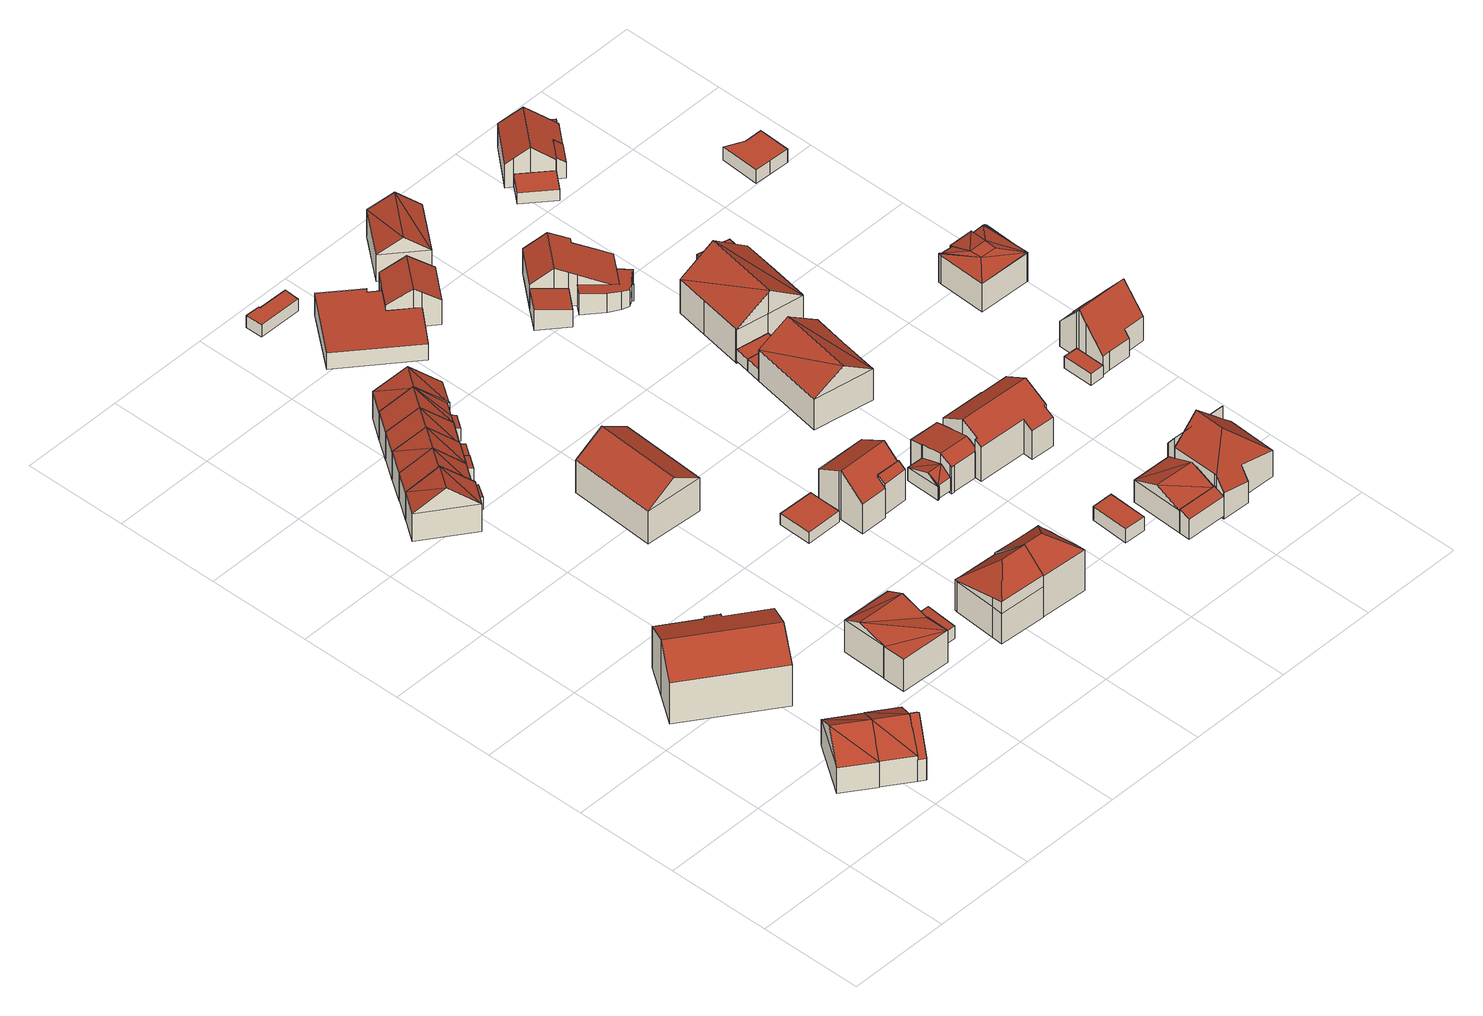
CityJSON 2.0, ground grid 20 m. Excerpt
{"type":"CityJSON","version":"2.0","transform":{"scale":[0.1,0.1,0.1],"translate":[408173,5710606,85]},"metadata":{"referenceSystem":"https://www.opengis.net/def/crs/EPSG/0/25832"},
"CityObjects":{
"building1":{"type":"Building","attributes":{"Gemeindeschluessel":"05978036","Geometrietyp2DReferenz":"3000","function":"31001_1000","roofType":"3100","measuredHeight":9.46},"geometry":[{"type":"MultiSurface","lod":"2","boundaries":[[[0,1,2,3]],[[1,4,5,2]],[[4,6,7,5]],[[6,0,3,7]],[[4,1,8]],[[0,6,9]],[[8,0,9]],[[0,8,1]],[[4,9,6]],[[9,4,8]],[[3,2,5,7]]],"semantics":{"surfaces":[{"type":"WallSurface"},{"type":"RoofSurface"},{"type":"GroundSurface"}],"values":[0,0,0,0,0,0,1,1,1,1,2]}}]},
"building2":{"type":"Building","attributes":{"Gemeindeschluessel":"05978036","Geometrietyp2DReferenz":"3000","function":"31001_1000"},"children":["building2-1","building2-2"]},
"building2-1":{"type":"BuildingPart","attributes":{"roofType":"3100","measuredHeight":9.48},"parents":["building2"],"geometry":[{"type":"MultiSurface","lod":"2","boundaries":[[[10,11,12,13,14]],[[11,15,16,12]],[[15,17,18,16]],[[15,11,19]],[[11,10,20,21,19]],[[17,15,19,21,22,23]],[[13,12,16,18]],[[13,18,17,24,14]],[[14,24,10]],[[21,20,25,22]],[[23,24,17]],[[25,20,10,24,23,22]]],"semantics":{"surfaces":[{"type":"WallSurface"},{"type":"RoofSurface"},{"type":"GroundSurface"},{"type":"ClosureSurface"}],"values":[0,0,0,0,1,1,2,3,3,0,0,3]}}]},
"building2-2":{"type":"BuildingPart","attributes":{"roofType":"3100","measuredHeight":9.34},"parents":["building2"],"geometry":[{"type":"MultiSurface","lod":"2","boundaries":[[[26,14,13,27]],[[28,29,30,18,17]],[[29,31,32,30]],[[31,26,27,32]],[[25,20,33,26,31]],[[31,9,25]],[[28,22,25,9]],[[9,29,28]],[[26,33,10,14]],[[9,31,29]],[[27,13,18,30,32]],[[17,24,23,28]],[[18,13,14,24,17]],[[23,22,28]],[[10,33,20]],[[14,10,24]],[[24,10,20,25,22,23]]],"semantics":{"surfaces":[{"type":"WallSurface"},{"type":"RoofSurface"},{"type":"GroundSurface"},{"type":"ClosureSurface"}],"values":[0,0,0,0,1,1,1,1,0,0,2,0,3,0,0,3,3]}}]},
"building3":{"type":"Building","attributes":{"Gemeindeschluessel":"05978036","Geometrietyp2DReferenz":"3000","function":"31001_1000","roofType":"3100","measuredHeight":12.04},"geometry":[{"type":"MultiSurface","lod":"2","boundaries":[[[34,35,36,37]],[[35,38,39,36]],[[38,40,41,39]],[[40,42,43,41]],[[42,44,45,43]],[[44,46,47,45]],[[46,48,49,47]],[[48,50,51,49]],[[50,52,53,51]],[[52,34,37,53]],[[48,46,44,42]],[[42,40,38,35,34,52,50,48]],[[37,36,39,41,43,45,47,49,51,53]]],"semantics":{"surfaces":[{"type":"WallSurface"},{"type":"RoofSurface"},{"type":"GroundSurface"}],"values":[0,0,0,0,0,0,0,0,0,0,1,1,2]}}]},
"building4":{"type":"Building","attributes":{"Gemeindeschluessel":"05978036","Geometrietyp2DReferenz":"3000","function":"31001_1000","roofType":"3100","measuredHeight":10.47},"geometry":[{"type":"MultiSurface","lod":"2","boundaries":[[[54,55,56,57]],[[55,58,59,56]],[[58,60,61,59]],[[60,54,57,61]],[[58,55,62]],[[54,60,63]],[[63,55,54]],[[55,63,62]],[[60,62,63]],[[62,60,58]],[[57,56,59,61]]],"semantics":{"surfaces":[{"type":"WallSurface"},{"type":"RoofSurface"},{"type":"GroundSurface"}],"values":[0,0,0,0,0,0,1,1,1,1,2]}}]},
"building5":{"type":"Building","attributes":{"Gemeindeschluessel":"05978036","Geometrietyp2DReferenz":"3000","function":"31001_1000","roofType":"5000","measuredHeight":8.49},"geometry":[{"type":"MultiSurface","lod":"2","boundaries":[[[64,65,66,67]],[[65,68,69,66]],[[68,70,71,69]],[[70,72,73,71]],[[72,74,75,73]],[[74,76,77,75]],[[76,78,79,77]],[[78,64,67,79]],[[65,80,68]],[[80,65,81]],[[80,81,70]],[[70,74,72]],[[81,74,70]],[[64,74,81]],[[78,74,64]],[[74,78,76]],[[70,68,80]],[[65,64,81]],[[67,66,69,71,73,75,77,79]]],"semantics":{"surfaces":[{"type":"WallSurface"},{"type":"RoofSurface"},{"type":"GroundSurface"}],"values":[0,0,0,0,0,0,0,0,1,1,1,1,1,1,1,1,0,0,2]}}]},
"building6":{"type":"Building","attributes":{"Gemeindeschluessel":"05978036","Geometrietyp2DReferenz":"3000","function":"31001_1000","roofType":"5000","measuredHeight":10.13},"geometry":[{"type":"MultiSurface","lod":"2","boundaries":[[[82,83,84,85]],[[83,86,87,84]],[[86,88,89,87]],[[88,90,91,89]],[[90,92,93,91]],[[92,82,85,93]],[[94,95,83,82]],[[86,95,88]],[[88,92,90]],[[88,94,92]],[[94,88,95]],[[82,92,94]],[[86,83,95]],[[85,84,87,89,91,93]]],"semantics":{"surfaces":[{"type":"WallSurface"},{"type":"RoofSurface"},{"type":"GroundSurface"}],"values":[0,0,0,0,0,0,1,1,1,1,1,0,0,2]}}]},
"building7":{"type":"Building","attributes":{"Gemeindeschluessel":"05978036","Geometrietyp2DReferenz":"3000","function":"31001_1310","roofType":"2100","measuredHeight":3.06},"geometry":[{"type":"MultiSurface","lod":"2","boundaries":[[[96,97,91,93]],[[97,98,89,91]],[[98,99,100,89]],[[99,101,102,100]],[[101,103,104,102]],[[103,96,93,104]],[[103,101,99,98,97,96]],[[93,91,89,100,102,104]]],"semantics":{"surfaces":[{"type":"WallSurface"},{"type":"RoofSurface"},{"type":"GroundSurface"}],"values":[0,0,0,0,0,0,1,2]}}]},
"building8":{"type":"Building","attributes":{"Gemeindeschluessel":"05978036","Geometrietyp2DReferenz":"3000","function":"31001_1000","roofType":"5000","measuredHeight":10.44},"geometry":[{"type":"MultiSurface","lod":"2","boundaries":[[[105,106,107,108]],[[106,109,110,107]],[[109,111,112,110]],[[111,105,108,112]],[[106,95,113]],[[95,106,105]],[[113,111,109]],[[111,113,95]],[[105,111,95]],[[109,106,113]],[[108,107,110,112]]],"semantics":{"surfaces":[{"type":"WallSurface"},{"type":"RoofSurface"},{"type":"GroundSurface"}],"values":[0,0,0,0,1,1,1,1,0,0,2]}}]},
"building9":{"type":"Building","attributes":{"Gemeindeschluessel":"05978036","Geometrietyp2DReferenz":"3000","function":"31001_2460","roofType":"2100","measuredHeight":3.11},"geometry":[{"type":"MultiSurface","lod":"2","boundaries":[[[114,115,116,117]],[[115,118,119,116]],[[118,120,121,119]],[[120,114,117,121]],[[120,118,115,114]],[[117,116,119,121]]],"semantics":{"surfaces":[{"type":"WallSurface"},{"type":"RoofSurface"},{"type":"GroundSurface"}],"values":[0,0,0,0,1,2]}}]},
"building10":{"type":"Building","attributes":{"Gemeindeschluessel":"05978036","Geometrietyp2DReferenz":"3000","function":"31001_1000","roofType":"5000","measuredHeight":10.16},"geometry":[{"type":"MultiSurface","lod":"2","boundaries":[[[122,123,124,125]],[[123,126,127,124]],[[126,128,129,127]],[[128,130,131,129]],[[130,122,125,131]],[[132,133,123,122]],[[126,130,128]],[[133,130,126]],[[130,133,132]],[[122,130,132]],[[126,123,133]],[[125,124,127,129,131]]],"semantics":{"surfaces":[{"type":"WallSurface"},{"type":"RoofSurface"},{"type":"GroundSurface"}],"values":[0,0,0,0,0,1,1,1,1,0,0,2]}}]},
"building11":{"type":"Building","attributes":{"Gemeindeschluessel":"05978036","Geometrietyp2DReferenz":"3000","function":"31001_1310","roofType":"2100","measuredHeight":3.26},"geometry":[{"type":"MultiSurface","lod":"2","boundaries":[[[134,135,136,137]],[[135,138,110,136]],[[138,139,140,110]],[[139,134,137,140]],[[139,138,135,134]],[[137,136,110,140]]],"semantics":{"surfaces":[{"type":"WallSurface"},{"type":"RoofSurface"},{"type":"GroundSurface"}],"values":[0,0,0,0,1,2]}}]},
"building12":{"type":"Building","attributes":{"Gemeindeschluessel":"05978036","Geometrietyp2DReferenz":"3000","function":"31001_1310","roofType":"2100","measuredHeight":3.02},"geometry":[{"type":"MultiSurface","lod":"2","boundaries":[[[141,142,143,129]],[[142,144,145,143]],[[144,146,131,145]],[[146,141,129,131]],[[146,144,142,141]],[[129,143,145,131]]],"semantics":{"surfaces":[{"type":"WallSurface"},{"type":"RoofSurface"},{"type":"GroundSurface"}],"values":[0,0,0,0,1,2]}}]},
"building13":{"type":"Building","attributes":{"Gemeindeschluessel":"05978036","Geometrietyp2DReferenz":"3000","function":"31001_1000","roofType":"5000","measuredHeight":10.48},"geometry":[{"type":"MultiSurface","lod":"2","boundaries":[[[147,148,149,150]],[[148,151,152,149]],[[151,153,154,152]],[[153,155,156,154]],[[155,157,158,156]],[[157,159,160,158]],[[159,147,150,160]],[[133,161,148,147]],[[151,155,153]],[[161,155,151]],[[161,157,155]],[[161,159,157]],[[159,161,133]],[[151,148,161]],[[147,159,133]],[[150,149,152,154,156,158,160]]],"semantics":{"surfaces":[{"type":"WallSurface"},{"type":"RoofSurface"},{"type":"GroundSurface"}],"values":[0,0,0,0,0,0,0,1,1,1,1,1,1,0,0,2]}}]},
"building14":{"type":"Building","attributes":{"Gemeindeschluessel":"05978036","Geometrietyp2DReferenz":"3000","function":"31001_1000"},"children":["building14-1","building14-2"]},
"building14-1":{"type":"BuildingPart","attributes":{"roofType":"2100","measuredHeight":2.01},"parents":["building14"],"geometry":[{"type":"MultiSurface","lod":"2","boundaries":[[[162,163,164,165]],[[163,166,167,164]],[[166,168,169,167]],[[168,170,171,169]],[[170,172,173,171]],[[172,174,175,173]],[[174,176,177,175]],[[176,178,179,177]],[[178,180,181,179]],[[180,182,183,181]],[[182,184,185,183]],[[184,186,187,185]],[[186,188,189,187]],[[188,190,191,189]],[[190,192,193,191]],[[192,194,195,193]],[[194,196,197,195]],[[196,198,199,197]],[[198,200,201,199]],[[200,202,203,201]],[[204,162,165,205]],[[204,202,200,198,196,194,192,190,188,186,184,182,180,178,176,174,172,170,168,166,163,162]],[[165,164,167,169,171,173,175,177,179,181,183,185,187,189,191,193,195,197,199,201,203,205]],[[205,203,202,204]]],"semantics":{"surfaces":[{"type":"WallSurface"},{"type":"RoofSurface"},{"type":"GroundSurface"},{"type":"ClosureSurface"}],"values":[0,0,0,0,0,0,0,0,0,0,0,0,0,0,0,0,0,0,0,0,0,1,2,3]}}]},
"building14-2":{"type":"BuildingPart","attributes":{"roofType":"5000","measuredHeight":13.11},"parents":["building14"],"geometry":[{"type":"MultiSurface","lod":"2","boundaries":[[[206,207,208,209]],[[207,210,211,208]],[[210,212,213,211]],[[212,214,204,205,213]],[[215,216,217,203,202]],[[216,218,219,217]],[[218,206,209,219]],[[220,221,222,223,224]],[[225,220,224,226]],[[216,215,214,212,221,220,225]],[[210,222,221,212]],[[218,226,224,206]],[[216,225,226,218]],[[206,224,223,207]],[[207,223,222,210]],[[209,208,211,213,205,203,217,219]],[[215,202,204,214]],[[202,203,205,204]]],"semantics":{"surfaces":[{"type":"WallSurface"},{"type":"RoofSurface"},{"type":"GroundSurface"},{"type":"ClosureSurface"}],"values":[0,0,0,0,0,0,0,1,1,1,0,0,0,0,0,2,0,3]}}]},
"building15":{"type":"Building","attributes":{"Gemeindeschluessel":"05978036","Geometrietyp2DReferenz":"3000","function":"31001_1000","roofType":"3100","measuredHeight":10.73},"geometry":[{"type":"MultiSurface","lod":"2","boundaries":[[[227,228,229,230]],[[228,231,232,229]],[[231,233,234,232]],[[233,227,230,234]],[[231,228,235]],[[227,233,236]],[[228,227,236,235]],[[233,231,235,236]],[[230,229,232,234]]],"semantics":{"surfaces":[{"type":"WallSurface"},{"type":"RoofSurface"},{"type":"GroundSurface"}],"values":[0,0,0,0,0,0,1,1,2]}}]},
"building16":{"type":"Building","attributes":{"Gemeindeschluessel":"05978036","Geometrietyp2DReferenz":"3000","function":"31001_1000","roofType":"3100","measuredHeight":10.18},"geometry":[{"type":"MultiSurface","lod":"2","boundaries":[[[237,238,239,240]],[[238,241,242,239]],[[241,243,244,242]],[[243,237,240,244]],[[241,238,245]],[[237,243,246]],[[238,246,245]],[[246,238,237]],[[245,243,241]],[[243,245,246]],[[240,239,242,244]]],"semantics":{"surfaces":[{"type":"WallSurface"},{"type":"RoofSurface"},{"type":"GroundSurface"}],"values":[0,0,0,0,0,0,1,1,1,1,2]}}]},
"building17":{"type":"Building","attributes":{"Gemeindeschluessel":"05978036","Geometrietyp2DReferenz":"3000","function":"31001_1310","roofType":"2100","measuredHeight":3.4},"geometry":[{"type":"MultiSurface","lod":"2","boundaries":[[[247,248,249,250]],[[248,251,252,249]],[[251,253,254,252]],[[253,255,256,254]],[[255,257,258,256]],[[257,247,250,258]],[[257,255,253,251,248,247]],[[250,249,252,254,256,258]]],"semantics":{"surfaces":[{"type":"WallSurface"},{"type":"RoofSurface"},{"type":"GroundSurface"}],"values":[0,0,0,0,0,0,1,2]}}]},
"building18":{"type":"Building","attributes":{"Gemeindeschluessel":"05978036","Geometrietyp2DReferenz":"3000","function":"31001_2460","roofType":"1000","measuredHeight":2.32},"geometry":[{"type":"MultiSurface","lod":"2","boundaries":[[[259,260,261,262]],[[260,263,264,261]],[[263,265,266,264]],[[265,267,268,266]],[[267,259,262,268]],[[267,265,263,260,259]],[[262,261,264,266,268]]],"semantics":{"surfaces":[{"type":"WallSurface"},{"type":"RoofSurface"},{"type":"GroundSurface"}],"values":[0,0,0,0,0,1,2]}}]},
"building19":{"type":"Building","attributes":{"Gemeindeschluessel":"05978036","Geometrietyp2DReferenz":"3000","function":"31001_1000"},"children":["building19-1","building19-2"]},
"building19-1":{"type":"BuildingPart","attributes":{"roofType":"1000","measuredHeight":4.5},"parents":["building19"],"geometry":[{"type":"MultiSurface","lod":"2","boundaries":[[[269,270,271,272]],[[270,273,274,271]],[[273,275,276,274]],[[275,277,278,276]],[[277,279,280,278]],[[279,281,282,280]],[[281,283,284,282]],[[283,285,286,284]],[[285,287,288,286]],[[287,289,290,288]],[[289,291,292,290]],[[291,293,294,292]],[[293,295,296,294]],[[295,297,298,296]],[[297,299,300,298]],[[299,301,302,300]],[[301,303,304,302]],[[303,305,306,304]],[[305,307,308,306]],[[307,309,310,308]],[[309,311,312,310]],[[311,313,314,312]],[[313,311,309,307,305,303,301,299,297,295,293,291,289,287,285,283,281,279,277,275,273,270,269]],[[272,271,274,276,278,280,282,284,286,288,290,292,294,296,298,300,302,304,306,308,310,312,314]],[[272,314,313,269]]],"semantics":{"surfaces":[{"type":"WallSurface"},{"type":"RoofSurface"},{"type":"GroundSurface"},{"type":"ClosureSurface"}],"values":[0,0,0,0,0,0,0,0,0,0,0,0,0,0,0,0,0,0,0,0,0,0,1,2,3]}}]},
"building19-2":{"type":"BuildingPart","attributes":{"roofType":"5000","measuredHeight":13.05},"parents":["building19"],"geometry":[{"type":"MultiSurface","lod":"2","boundaries":[[[315,316,269,272,317]],[[318,319,320,314,313]],[[319,321,322,320]],[[321,323,324,322]],[[323,325,326,324]],[[325,327,328,326]],[[327,329,330,328]],[[329,331,332,330]],[[331,333,334,332]],[[333,315,317,334]],[[329,327,325,323,321,319,335]],[[319,318,316,315,333,335]],[[333,331,329,335]],[[317,272,314,320,322,324,326,328,330,332,334]],[[318,313,269,316]],[[313,314,272,269]]],"semantics":{"surfaces":[{"type":"WallSurface"},{"type":"RoofSurface"},{"type":"GroundSurface"},{"type":"ClosureSurface"}],"values":[0,0,0,0,0,0,0,0,0,0,1,1,1,2,0,3]}}]},
"building20":{"type":"Building","attributes":{"Gemeindeschluessel":"05978036","Geometrietyp2DReferenz":"3000","function":"31001_1000","roofType":"3100","measuredHeight":10.57},"geometry":[{"type":"MultiSurface","lod":"2","boundaries":[[[336,337,338,339]],[[337,340,341,338]],[[340,342,343,341]],[[342,344,345,343]],[[344,346,347,345]],[[346,348,349,347]],[[348,350,351,349]],[[350,352,353,351]],[[352,336,339,353]],[[348,346,344,342,340]],[[340,337,336,352,350,348]],[[339,338,341,343,345,347,349,351,353]]],"semantics":{"surfaces":[{"type":"WallSurface"},{"type":"RoofSurface"},{"type":"GroundSurface"}],"values":[0,0,0,0,0,0,0,0,0,1,1,2]}}]},
"building21":{"type":"Building","attributes":{"Gemeindeschluessel":"05978036","Geometrietyp2DReferenz":"3000","function":"51009_1610","roofType":"2100","measuredHeight":7.8},"geometry":[{"type":"MultiSurface","lod":"2","boundaries":[[[354,355,356,357]],[[355,358,359,356]],[[358,360,361,359]],[[360,354,357,361]],[[360,358,355,354]],[[357,356,359,361]]],"semantics":{"surfaces":[{"type":"WallSurface"},{"type":"RoofSurface"},{"type":"GroundSurface"}],"values":[0,0,0,0,1,2]}}]},
"building22":{"type":"Building","attributes":{"Gemeindeschluessel":"05978036","Geometrietyp2DReferenz":"3000","function":"31001_2460","roofType":"1000","measuredHeight":2.54},"geometry":[{"type":"MultiSurface","lod":"2","boundaries":[[[362,363,364,365]],[[363,366,367,364]],[[366,368,369,367]],[[368,370,371,369]],[[370,372,373,371]],[[372,362,365,373]],[[372,370,368,366,363,362]],[[365,364,367,369,371,373]]],"semantics":{"surfaces":[{"type":"WallSurface"},{"type":"RoofSurface"},{"type":"GroundSurface"}],"values":[0,0,0,0,0,0,1,2]}}]},
"building23":{"type":"Building","attributes":{"Gemeindeschluessel":"05978036","Geometrietyp2DReferenz":"3000","function":"31001_1000"},"children":["building23-1","building23-2"]},
"building23-1":{"type":"BuildingPart","attributes":{"roofType":"3100","measuredHeight":8.25},"parents":["building23"],"geometry":[{"type":"MultiSurface","lod":"2","boundaries":[[[374,375,376]],[[374,377,378,375]],[[377,379,380,378]],[[379,381,382,380]],[[381,383,384,382]],[[383,385,386,384]],[[385,387,386]],[[388,385,383,381,379]],[[379,377,374,389,390,388]],[[375,378,380,382,384,386,391,392,393]],[[394,387,385,388]],[[391,386,387,394]],[[390,395,394,388]],[[391,394,395,392]],[[396,395,390,389]],[[396,393,392,395]],[[376,396,389,374]],[[376,375,393,396]]],"semantics":{"surfaces":[{"type":"WallSurface"},{"type":"RoofSurface"},{"type":"GroundSurface"},{"type":"ClosureSurface"}],"values":[0,0,0,0,0,0,0,1,1,2,0,3,0,3,0,3,0,3]}}]},
"building23-2":{"type":"BuildingPart","attributes":{"roofType":"2100","measuredHeight":4.67},"parents":["building23"],"geometry":[{"type":"MultiSurface","lod":"2","boundaries":[[[397,398,399,400]],[[398,401,402,399]],[[401,396,393,402]],[[387,403,404,386]],[[403,405,406,404]],[[405,397,400,406]],[[405,403,387,394,395,396,376,396,401,398,397]],[[400,399,402,393,375,393,392,391,386,404,406]],[[396,376,375,393]],[[395,392,393,396]],[[386,391,394,387]],[[391,392,395,394]]],"semantics":{"surfaces":[{"type":"WallSurface"},{"type":"RoofSurface"},{"type":"GroundSurface"},{"type":"ClosureSurface"}],"values":[0,0,0,0,0,0,1,2,3,3,3,3]}}]},
"building24":{"type":"Building","attributes":{"Gemeindeschluessel":"05978036","Geometrietyp2DReferenz":"3000","function":"31001_2460","roofType":"5000","measuredHeight":4.54},"geometry":[{"type":"MultiSurface","lod":"2","boundaries":[[[407,408,409,410]],[[408,411,412,409]],[[411,413,414,412]],[[413,415,416,414]],[[415,417,418,416]],[[417,407,410,418]],[[415,419,417]],[[419,415,420]],[[419,408,407]],[[420,408,419]],[[420,411,408]],[[411,420,413]],[[415,413,420]],[[407,417,419]],[[410,409,412,414,416,418]]],"semantics":{"surfaces":[{"type":"WallSurface"},{"type":"RoofSurface"},{"type":"GroundSurface"}],"values":[0,0,0,0,0,0,1,1,1,1,1,1,0,0,2]}}]},
"building25":{"type":"Building","attributes":{"Gemeindeschluessel":"05978036","Geometrietyp2DReferenz":"3000","function":"31001_2460","roofType":"1000","measuredHeight":3.04},"geometry":[{"type":"MultiSurface","lod":"2","boundaries":[[[421,422,423,424]],[[422,425,426,423]],[[425,427,428,426]],[[427,421,424,428]],[[427,425,422,421]],[[424,423,426,428]]],"semantics":{"surfaces":[{"type":"WallSurface"},{"type":"RoofSurface"},{"type":"GroundSurface"}],"values":[0,0,0,0,1,2]}}]},
"building26":{"type":"Building","attributes":{"Gemeindeschluessel":"05978036","Geometrietyp2DReferenz":"3000","function":"31001_1000","roofType":"3100","measuredHeight":7.11},"geometry":[{"type":"MultiSurface","lod":"2","boundaries":[[[429,430,431,432]],[[430,433,434,431]],[[433,435,436,434]],[[435,437,438,436]],[[437,439,440,438]],[[439,441,442,440]],[[441,443,444,442]],[[443,445,446,444]],[[445,447,448,446]],[[447,449,450,448]],[[449,451,452,450]],[[451,453,454,452]],[[453,429,432,454]],[[449,447,445,443,441,439,437]],[[437,435,433,430,429,453,451,449]],[[432,431,434,436,438,440,442,444,446,448,450,452,454]]],"semantics":{"surfaces":[{"type":"WallSurface"},{"type":"RoofSurface"},{"type":"GroundSurface"}],"values":[0,0,0,0,0,0,0,0,0,0,0,0,0,1,1,2]}}]},
"building27":{"type":"Building","attributes":{"Gemeindeschluessel":"05978036","Geometrietyp2DReferenz":"3000","function":"31001_1000"},"children":["building27-1","building27-2"]},
"building27-1":{"type":"BuildingPart","attributes":{"roofType":"2100","measuredHeight":5.14},"parents":["building27"],"geometry":[{"type":"MultiSurface","lod":"2","boundaries":[[[455,456,457,458,459]],[[460,461,462,463,464]],[[461,455,459,462]],[[461,460,456,455]],[[459,458,463,462]],[[464,457,456,460]],[[464,463,458,457]]],"semantics":{"surfaces":[{"type":"WallSurface"},{"type":"RoofSurface"},{"type":"GroundSurface"},{"type":"ClosureSurface"}],"values":[0,0,0,1,2,0,3]}}]},
"building27-2":{"type":"BuildingPart","attributes":{"roofType":"3100","measuredHeight":7.05},"parents":["building27"],"geometry":[{"type":"MultiSurface","lod":"2","boundaries":[[[457,465,466,458]],[[465,467,468,466]],[[467,464,463,468]],[[465,457,469]],[[464,467,470]],[[469,464,470]],[[464,469,457]],[[465,470,467]],[[470,465,469]],[[463,458,466,468]],[[458,463,464,457]]],"semantics":{"surfaces":[{"type":"WallSurface"},{"type":"RoofSurface"},{"type":"GroundSurface"},{"type":"ClosureSurface"}],"values":[0,0,0,0,0,1,1,1,1,2,3]}}]},
"building28":{"type":"Building","attributes":{"Gemeindeschluessel":"05978036","Geometrietyp2DReferenz":"3000","function":"31001_1000","roofType":"3100","measuredHeight":10.09},"geometry":[{"type":"MultiSurface","lod":"2","boundaries":[[[471,472,473,474]],[[472,475,476,473]],[[475,477,478,476]],[[477,479,480,478]],[[479,481,482,480]],[[481,483,484,482]],[[483,485,486,484]],[[485,487,488,486]],[[487,489,490,488]],[[489,491,492,490]],[[491,493,494,492]],[[493,495,496,494]],[[495,497,498,496]],[[497,471,474,498]],[[493,491,489,487,485,483]],[[483,481,479,477,475,472,471,497,495,493]],[[474,473,476,478,480,482,484,486,488,490,492,494,496,498]]],"semantics":{"surfaces":[{"type":"WallSurface"},{"type":"RoofSurface"},{"type":"GroundSurface"}],"values":[0,0,0,0,0,0,0,0,0,0,0,0,0,0,1,1,2]}}]},
"building29":{"type":"Building","attributes":{"Gemeindeschluessel":"05978036","Geometrietyp2DReferenz":"3000","function":"31001_1000","roofType":"3100","measuredHeight":10.53},"geometry":[{"type":"MultiSurface","lod":"2","boundaries":[[[499,500,501,502]],[[500,503,504,501]],[[503,505,506,504]],[[505,507,508,506]],[[507,509,510,508]],[[509,511,512,510]],[[511,499,502,512]],[[513,503,500,499,511,514]],[[515,503,513]],[[515,513,507]],[[507,505,515]],[[509,514,511]],[[507,513,514,509]],[[503,515,505]],[[502,501,504,506,508,510,512]]],"semantics":{"surfaces":[{"type":"WallSurface"},{"type":"RoofSurface"},{"type":"GroundSurface"}],"values":[0,0,0,0,0,0,0,1,1,1,1,0,0,0,2]}}]},
"building30":{"type":"Building","attributes":{"Gemeindeschluessel":"05978036","Geometrietyp2DReferenz":"3000","function":"31001_2460","roofType":"1000","measuredHeight":2.51},"geometry":[{"type":"MultiSurface","lod":"2","boundaries":[[[516,517,518,508]],[[517,519,520,518]],[[519,521,510,520]],[[521,516,508,510]],[[521,519,517,516]],[[508,518,520,510]]],"semantics":{"surfaces":[{"type":"WallSurface"},{"type":"RoofSurface"},{"type":"GroundSurface"}],"values":[0,0,0,0,1,2]}}]},
"building31":{"type":"Building","attributes":{"Gemeindeschluessel":"05978036","Geometrietyp2DReferenz":"3000","function":"31001_1000","roofType":"3100","measuredHeight":8.95},"geometry":[{"type":"MultiSurface","lod":"2","boundaries":[[[522,523,524,525]],[[523,526,527,524]],[[526,528,529,527]],[[528,522,525,529]],[[526,523,530]],[[522,528,531]],[[531,523,522]],[[523,531,530]],[[528,530,531]],[[530,528,526]],[[525,524,527,529]]],"semantics":{"surfaces":[{"type":"WallSurface"},{"type":"RoofSurface"},{"type":"GroundSurface"}],"values":[0,0,0,0,0,0,1,1,1,1,2]}}]},
"building32":{"type":"Building","attributes":{"Gemeindeschluessel":"05978036","Geometrietyp2DReferenz":"3000","function":"31001_2460","roofType":"1000","measuredHeight":2.49},"geometry":[{"type":"MultiSurface","lod":"2","boundaries":[[[532,533,534,518]],[[533,535,536,534]],[[535,537,520,536]],[[537,532,518,520]],[[537,535,533,532]],[[518,534,536,520]]],"semantics":{"surfaces":[{"type":"WallSurface"},{"type":"RoofSurface"},{"type":"GroundSurface"}],"values":[0,0,0,0,1,2]}}]},
"building33":{"type":"Building","attributes":{"Gemeindeschluessel":"05978036","Geometrietyp2DReferenz":"3000","function":"31001_1000"},"children":["building33-1","building33-2","building33-3"]},
"building33-1":{"type":"BuildingPart","attributes":{"roofType":"2100","measuredHeight":4.45},"parents":["building33"],"geometry":[{"type":"MultiSurface","lod":"2","boundaries":[[[538,539,540,541]],[[539,542,543,540]],[[542,544,545,543]],[[542,539,538,546,544]],[[545,547,541,540,543]],[[538,541,547,546]],[[546,547,545,544]]],"semantics":{"surfaces":[{"type":"WallSurface"},{"type":"RoofSurface"},{"type":"GroundSurface"},{"type":"ClosureSurface"}],"values":[0,0,0,1,2,3,3]}}]},
"building33-2":{"type":"BuildingPart","attributes":{"roofType":"3100","measuredHeight":8.38},"parents":["building33"],"geometry":[{"type":"MultiSurface","lod":"2","boundaries":[[[548,549,550,551]],[[549,552,553,550]],[[554,555,538,541,556,557]],[[558,559,560,545,544]],[[559,561,562,560]],[[561,563,564,562]],[[563,565,566,564]],[[565,548,551,566]],[[561,559,558,567]],[[567,555,554,568,569,552,549,548,565,563,561]],[[551,550,553,570,556,541,547,545,560,562,564,566]],[[569,570,553,552]],[[557,568,554]],[[556,570,569,568,557]],[[546,538,555,567]],[[547,541,538,546]],[[558,544,546,567]],[[544,545,547,546]]],"semantics":{"surfaces":[{"type":"WallSurface"},{"type":"RoofSurface"},{"type":"GroundSurface"},{"type":"ClosureSurface"}],"values":[0,0,0,0,0,0,0,0,1,1,2,3,0,3,0,3,0,3]}}]},
"building33-3":{"type":"BuildingPart","attributes":{"roofType":"2100","measuredHeight":4.58},"parents":["building33"],"geometry":[{"type":"MultiSurface","lod":"2","boundaries":[[[571,572,573,574]],[[572,575,576,573]],[[575,577,578,576]],[[577,579,580,578]],[[579,581,582,580]],[[581,583,584,582]],[[583,557,556,584]],[[585,586,587,553,552]],[[586,588,589,587]],[[588,590,591,589]],[[590,592,593,591]],[[592,594,595,593]],[[594,596,597,595]],[[596,571,574,597]],[[596,594,592,590,588,586,585,598,568,557,583,581,579,577,575,572,571]],[[574,573,576,578,580,582,584,556,570,553,587,589,591,593,595,597]],[[598,569,568]],[[569,570,556,557,568]],[[585,552,569,598]],[[552,553,570,569]]],"semantics":{"surfaces":[{"type":"WallSurface"},{"type":"RoofSurface"},{"type":"GroundSurface"},{"type":"ClosureSurface"}],"values":[0,0,0,0,0,0,0,0,0,0,0,0,0,0,1,2,0,3,0,3]}}]},
"building34":{"type":"Building","attributes":{"Gemeindeschluessel":"05978036","Geometrietyp2DReferenz":"3000","function":"31001_1000"},"children":["building34-1","building34-2","building34-3"]},
"building34-1":{"type":"BuildingPart","attributes":{"roofType":"1000","measuredHeight":4.91},"parents":["building34"],"geometry":[{"type":"MultiSurface","lod":"2","boundaries":[[[599,600,601,602]],[[600,603,604,601]],[[603,605,606,604]],[[605,603,600,599]],[[602,601,604,606]],[[602,606,605,599]]],"semantics":{"surfaces":[{"type":"WallSurface"},{"type":"RoofSurface"},{"type":"GroundSurface"},{"type":"ClosureSurface"}],"values":[0,0,0,1,2,3]}}]},
"building34-2":{"type":"BuildingPart","attributes":{"roofType":"5000","measuredHeight":13.33},"parents":["building34"],"geometry":[{"type":"MultiSurface","lod":"2","boundaries":[[[607,608,609,610]],[[608,611,612,609]],[[611,613,614,612]],[[613,615,616,614]],[[615,617,618,616]],[[617,619,620,618]],[[619,621,622,620]],[[621,623,624,622]],[[623,625,626,624]],[[621,619,617,615,613,611,627]],[[611,608,607,628,629,627]],[[629,630,625,623,621,627]],[[631,610,609,612,614,616,618,620,622,624,626]],[[628,632,629]],[[607,610,631,632,628]],[[632,630,629]],[[626,625,630,632,631]]],"semantics":{"surfaces":[{"type":"WallSurface"},{"type":"RoofSurface"},{"type":"GroundSurface"},{"type":"ClosureSurface"}],"values":[0,0,0,0,0,0,0,0,0,1,1,1,2,0,3,0,3]}}]},
"building34-3":{"type":"BuildingPart","attributes":{"roofType":"2100","measuredHeight":10.4},"parents":["building34"],"geometry":[{"type":"MultiSurface","lod":"2","boundaries":[[[633,634,635,626,625]],[[634,636,637,635]],[[636,638,599,602,637]],[[639,640,607,610,606,605]],[[640,639,638,636,634,633,630,632,628]],[[626,635,637,602,606,610,631]],[[639,605,599,638]],[[605,606,602,599]],[[625,630,633]],[[628,607,640]],[[631,610,607,628,632]],[[626,631,632,630,625]]],"semantics":{"surfaces":[{"type":"WallSurface"},{"type":"RoofSurface"},{"type":"GroundSurface"},{"type":"ClosureSurface"}],"values":[0,0,0,0,1,2,0,3,0,0,3,3]}}]},
"building35":{"type":"Building","attributes":{"Gemeindeschluessel":"05978036","Geometrietyp2DReferenz":"3000","function":"31001_1000","roofType":"3100","measuredHeight":12.02},"geometry":[{"type":"MultiSurface","lod":"2","boundaries":[[[641,642,643,644]],[[642,645,646,643]],[[645,647,648,646]],[[647,649,650,648]],[[649,651,652,650]],[[651,653,654,652]],[[653,655,656,654]],[[655,657,658,656]],[[657,641,644,658]],[[645,659,660]],[[659,645,642,641,657,661]],[[660,653,651,649,647]],[[653,660,659]],[[655,661,657]],[[653,659,661,655]],[[645,660,647]],[[644,643,646,648,650,652,654,656,658]]],"semantics":{"surfaces":[{"type":"WallSurface"},{"type":"RoofSurface"},{"type":"GroundSurface"}],"values":[0,0,0,0,0,0,0,0,0,1,1,1,1,0,0,0,2]}}]},
"building36":{"type":"Building","attributes":{"Gemeindeschluessel":"05978036","Geometrietyp2DReferenz":"3000","function":"31001_2460","roofType":"1000","measuredHeight":2.67},"geometry":[{"type":"MultiSurface","lod":"2","boundaries":[[[662,663,664,665]],[[663,666,667,664]],[[666,668,669,667]],[[668,662,665,669]],[[668,666,663,662]],[[665,664,667,669]]],"semantics":{"surfaces":[{"type":"WallSurface"},{"type":"RoofSurface"},{"type":"GroundSurface"}],"values":[0,0,0,0,1,2]}}]},
"building37":{"type":"Building","attributes":{"Gemeindeschluessel":"05978036","Geometrietyp2DReferenz":"3000","function":"31001_2460","roofType":"1000","measuredHeight":2.5},"geometry":[{"type":"MultiSurface","lod":"2","boundaries":[[[670,671,672,673]],[[671,674,675,672]],[[674,676,677,675]],[[676,678,679,677]],[[678,670,673,679]],[[678,676,674,671,670]],[[673,672,675,677,679]]],"semantics":{"surfaces":[{"type":"WallSurface"},{"type":"RoofSurface"},{"type":"GroundSurface"}],"values":[0,0,0,0,0,1,2]}}]},
"building38":{"type":"Building","attributes":{"Gemeindeschluessel":"05978036","Geometrietyp2DReferenz":"3000","function":"31001_2460","roofType":"1000","measuredHeight":2.36},"geometry":[{"type":"MultiSurface","lod":"2","boundaries":[[[680,681,682,683]],[[681,684,685,682]],[[684,686,687,685]],[[686,680,683,687]],[[686,684,681,680]],[[683,682,685,687]]],"semantics":{"surfaces":[{"type":"WallSurface"},{"type":"RoofSurface"},{"type":"GroundSurface"}],"values":[0,0,0,0,1,2]}}]},
"building39":{"type":"Building","attributes":{"Gemeindeschluessel":"05978036","Geometrietyp2DReferenz":"3000","function":"31001_1000","roofType":"3100","measuredHeight":10.55},"geometry":[{"type":"MultiSurface","lod":"2","boundaries":[[[688,689,690,691]],[[689,692,693,690]],[[692,694,695,693]],[[694,696,697,695]],[[696,698,699,697]],[[698,700,701,699]],[[700,702,703,701]],[[702,704,705,703]],[[704,706,707,705]],[[706,708,709,707]],[[708,710,711,709]],[[710,712,713,711]],[[712,714,715,713]],[[714,716,717,715]],[[716,688,691,717]],[[712,710,708,706,704,702,700,698,696]],[[696,694,692,689,688,716,714,712]],[[691,690,693,695,697,699,701,703,705,707,709,711,713,715,717]]],"semantics":{"surfaces":[{"type":"WallSurface"},{"type":"RoofSurface"},{"type":"GroundSurface"}],"values":[0,0,0,0,0,0,0,0,0,0,0,0,0,0,0,1,1,2]}}]},
"building40":{"type":"Building","attributes":{"Gemeindeschluessel":"05978036","Geometrietyp2DReferenz":"3000","function":"51009_1610","roofType":"2100","measuredHeight":4.59},"geometry":[{"type":"MultiSurface","lod":"2","boundaries":[[[718,719,720,721]],[[719,722,723,720]],[[722,724,725,723]],[[724,718,721,725]],[[724,722,719,718]],[[721,720,723,725]]],"semantics":{"surfaces":[{"type":"WallSurface"},{"type":"RoofSurface"},{"type":"GroundSurface"}],"values":[0,0,0,0,1,2]}}]},
"building41":{"type":"Building","attributes":{"Gemeindeschluessel":"05978036","Geometrietyp2DReferenz":"3000","function":"31001_1000","roofType":"3100","measuredHeight":8.32},"geometry":[{"type":"MultiSurface","lod":"2","boundaries":[[[726,727,728,729]],[[727,730,731,728]],[[730,732,733,731]],[[732,734,735,733]],[[734,736,737,735]],[[736,738,739,737]],[[738,740,741,739]],[[740,742,743,741]],[[742,744,745,743]],[[744,726,729,745]],[[740,738,736,734,732]],[[732,730,727,726,744,742,740]],[[729,728,731,733,735,737,739,741,743,745]]],"semantics":{"surfaces":[{"type":"WallSurface"},{"type":"RoofSurface"},{"type":"GroundSurface"}],"values":[0,0,0,0,0,0,0,0,0,0,1,1,2]}}]},
"building42":{"type":"Building","attributes":{"Gemeindeschluessel":"05978036","Geometrietyp2DReferenz":"3000","function":"31001_1000","roofType":"5000","measuredHeight":7.47},"geometry":[{"type":"MultiSurface","lod":"2","boundaries":[[[746,747,748,749]],[[747,750,751,748]],[[750,752,753,751]],[[752,754,755,753]],[[754,756,757,755]],[[756,758,759,757]],[[758,760,761,759]],[[760,762,763,761]],[[762,764,765,763]],[[764,766,767,765]],[[766,768,769,767]],[[768,770,771,769]],[[770,772,773,771]],[[772,746,749,773]],[[774,775,746]],[[754,776,756]],[[754,777,776]],[[752,777,754]],[[750,777,752]],[[777,750,778]],[[779,756,776]],[[758,779,760]],[[760,764,762]],[[779,764,760]],[[779,780,764]],[[776,780,779]],[[780,776,781]],[[782,780,781]],[[780,782,768,783]],[[774,747,775]],[[778,782,777]],[[747,782,778]],[[747,774,772]],[[772,782,747]],[[782,772,770,768]],[[781,776,777,782]],[[764,780,783,766]],[[766,783,768]],[[746,775,747]],[[772,774,746]],[[747,778,750]],[[756,779,758]],[[749,748,751,753,755,757,759,761,763,765,767,769,771,773]]],"semantics":{"surfaces":[{"type":"WallSurface"},{"type":"RoofSurface"},{"type":"GroundSurface"}],"values":[0,0,0,0,0,0,0,0,0,0,0,0,0,0,1,1,1,1,1,1,1,1,1,1,1,1,1,1,1,1,1,1,1,1,1,1,0,0,0,0,0,0,2]}}]},
"building43":{"type":"Building","attributes":{"Gemeindeschluessel":"05978036","Geometrietyp2DReferenz":"3000","function":"31001_2460","roofType":"1000","measuredHeight":2},"geometry":[{"type":"MultiSurface","lod":"2","boundaries":[[[784,785,786,787]],[[785,788,789,786]],[[788,790,791,789]],[[790,784,787,791]],[[790,788,785,784]],[[787,786,789,791]]],"semantics":{"surfaces":[{"type":"WallSurface"},{"type":"RoofSurface"},{"type":"GroundSurface"}],"values":[0,0,0,0,1,2]}}]},
"building44":{"type":"Building","attributes":{"Gemeindeschluessel":"05978036","Geometrietyp2DReferenz":"3000","function":"31001_2460","roofType":"1000","measuredHeight":2.9},"geometry":[{"type":"MultiSurface","lod":"2","boundaries":[[[792,793,794,795]],[[793,796,797,794]],[[796,798,799,797]],[[798,800,801,799]],[[800,802,803,801]],[[802,792,795,803]],[[802,800,798,796,793,792]],[[795,794,797,799,801,803]]],"semantics":{"surfaces":[{"type":"WallSurface"},{"type":"RoofSurface"},{"type":"GroundSurface"}],"values":[0,0,0,0,0,0,1,2]}}]}
},
"vertices":[
[121,48,122],[64,88,122],[64,88,67],[121,48,67],[131,184,122],[131,184,67],[189,144,122],[189,144,67],[98,136,161],[155,96,161],
[214,73,149],[226,64,149],[226,64,68],[214,73,68],[214,73,123],[184,4,115],[184,4,68],[172,12,115],[172,12,68],[217,51,163],[206,61,161],[205,59,163],[197,48,152],[177,20,123],[182,26,123],[205,61,161],
[239,109,123],[239,109,68],[172,12,123],[121,48,123],[121,48,68],[189,144,123],[189,144,68],[214,73,151],
[164,469,144],[186,454,144],[186,454,58],[164,469,58],[181,447,147],[181,447,58],[252,398,147],[252,398,58],[213,342,179],[213,342,58],[174,287,147],[174,287,58],[10,401,147],[10,401,58],[49,456,179],[49,456,58],[88,512,147],[88,512,58],[159,463,147],[159,463,58],
[186,988,96],[155,945,96],[155,945,36],[186,988,36],[62,1010,96],[62,1010,36],[93,1053,96],[93,1053,36],[109,978,141],[139,1021,141],
[312,214,139],[314,303,139],[314,303,70],[312,214,70],[411,299,139],[411,299,70],[408,211,139],[408,211,70],[410,211,139],[410,211,70],[408,166,139],[408,166,70],[310,171,139],[310,171,70],[311,215,139],[311,215,70],[410,266,155],[314,270,155],
[93,1053,91],[122,1094,91],[122,1094,34],[93,1053,34],[211,1031,91],[211,1031,34],[183,992,91],[183,992,34],[187,989,91],[187,989,34],[186,988,91],[186,988,34],[138,1022,135],[167,1063,135],
[186,988,63],[187,989,63],[183,992,64],[200,1015,64],[200,1015,34],[213,1006,60],[213,1006,34],[196,980,60],[196,980,34],
[122,1094,92],[151,1136,92],[151,1136,31],[122,1094,31],[240,1072,92],[240,1072,31],[211,1031,92],[211,1031,31],[196,1104,135],
[458,255,102],[456,195,98],[456,195,71],[458,255,71],[421,196,98],[421,196,71],[423,256,102],[423,256,71],
[151,1136,89],[180,1177,89],[180,1177,30],[151,1136,30],[270,1113,89],[270,1113,30],[258,1097,89],[258,1097,30],[240,1072,89],[240,1072,30],[196,1104,132],[225,1145,132],
[236,1038,60],[223,1047,64],[223,1047,31],[236,1038,31],[240,1072,64],[254,1063,60],[254,1063,31],
[258,1097,61],[272,1088,57],[272,1088,30],[254,1063,57],[254,1063,30],[240,1072,61],
[180,1177,88],[209,1218,88],[209,1218,27],[180,1177,27],[302,1152,88],[302,1152,27],[301,1150,88],[301,1150,27],[298,1153,88],[298,1153,27],[281,1129,88],[281,1129,27],[270,1113,88],[270,1113,27],[254,1186,132],
[517,242,90],[519,243,89],[519,243,70],[517,242,70],[521,245,89],[521,245,70],[522,246,88],[522,246,70],[524,247,87],[524,247,70],[526,248,87],[526,248,70],[528,248,86],[528,248,70],[530,249,85],[530,249,70],[532,249,84],[532,249,70],[535,249,83],[535,249,70],[538,249,82],[538,249,70],[540,248,81],[540,248,70],[542,248,80],[542,248,70],[544,247,79],[544,247,70],[546,246,79],[546,246,70],[547,245,78],[547,245,70],[549,244,77],[549,244,70],[550,242,77],[550,242,70],[552,240,76],[552,240,70],[553,238,75],[553,238,70],[553,237,75],[553,237,70],[516,240,90],[516,240,70],
[498,132,136],[500,153,136],[500,153,70],[498,132,70],[505,235,136],[505,235,70],[506,241,136],[506,241,70],[516,240,136],[553,237,136],[593,235,136],[593,235,70],[589,126,136],[589,126,70],[540,170,201],[506,240,137],[505,235,138],[500,153,157],[498,132,161],[590,167,201],[589,126,161],
[438,891,106],[428,724,106],[428,724,35],[438,891,35],[315,731,106],[315,731,35],[325,898,106],[325,898,35],[372,727,143],[382,894,143],
[209,1218,84],[240,1261,84],[240,1261,26],[209,1218,26],[332,1195,84],[332,1195,26],[302,1152,84],[302,1152,26],[286,1228,128],[256,1185,128],
[294,1120,56],[281,1129,62],[281,1129,28],[294,1120,28],[298,1153,62],[298,1153,28],[301,1150,61],[301,1150,28],[302,1152,61],[302,1152,28],[312,1145,56],[312,1145,28],
[547,531,75],[478,532,75],[478,532,51],[547,531,51],[479,596,75],[479,596,51],[548,594,75],[548,594,51],[548,576,75],[548,576,51],
[642,231,116],[643,233,116],[643,233,71],[642,231,71],[644,235,116],[644,235,71],[645,237,116],[645,237,71],[647,238,116],[647,238,71],[648,240,116],[648,240,71],[650,241,116],[650,241,71],[651,241,116],[651,241,71],[653,242,116],[653,242,71],[655,243,116],[655,243,71],[657,243,116],[657,243,71],[660,243,116],[660,243,71],[661,243,116],[661,243,71],[664,243,116],[664,243,71],[666,242,116],[666,242,71],[668,241,116],[668,241,71],[669,240,116],[669,240,71],[671,239,116],[671,239,71],[672,237,116],[672,237,71],[673,236,116],[673,236,71],[674,234,116],[674,234,71],[675,232,116],[675,232,71],[676,229,116],[676,229,71],
[593,235,139],[642,231,139],[593,235,71],[676,229,139],[687,228,139],[687,228,71],[687,221,140],[687,221,71],[686,201,144],[686,201,71],[684,182,148],[684,182,71],[682,143,155],[682,143,71],[680,120,159],[680,120,71],[589,126,159],[589,126,71],[590,168,201],[590,168,71],[628,165,201],
[598,478,123],[546,479,123],[546,479,59],[598,478,59],[547,527,165],[547,527,59],[547,531,162],[547,531,59],[548,576,137],[548,576,59],[646,574,137],[646,574,59],[646,525,165],[646,525,59],[645,493,137],[645,493,59],[598,494,137],[598,494,59],
[598,478,132],[598,494,143],[598,494,66],[598,478,66],[645,493,143],[645,493,66],[645,478,132],[645,478,66],
[266,1527,44],[266,1560,44],[266,1560,18],[266,1527,18],[294,1559,44],[294,1559,18],[294,1556,44],[294,1556,18],[352,1555,44],[352,1555,18],[350,1525,44],[350,1525,18],
[446,1434,68],[446,1434,15],[446,1434,62],[465,1456,68],[465,1456,15],[500,1428,98],[500,1428,15],[535,1399,68],[535,1399,15],[485,1338,68],[485,1338,15],[460,1358,89],[460,1358,15],[460,1358,57],[450,1367,98],[442,1429,68],[415,1395,68],[450,1367,15],[415,1395,15],[442,1429,15],[450,1367,57],[415,1395,57],[442,1429,61],
[364,1502,62],[428,1449,62],[428,1449,15],[364,1502,15],[423,1444,61],[423,1444,15],[409,1297,50],[409,1297,15],[283,1401,50],[283,1401,15],
[710,441,94],[683,442,94],[683,442,65],[710,441,65],[683,440,94],[683,440,65],[681,440,94],[681,440,65],[682,507,94],[682,507,65],[714,505,94],[714,505,65],[711,461,110],[681,462,110],
[809,221,103],[849,220,103],[849,220,73],[809,221,73],[846,145,103],[846,145,73],[805,147,103],[805,147,73],
[715,438,118],[715,437,118],[715,437,61],[715,438,61],[710,437,118],[710,437,61],[710,441,120],[710,441,61],[711,462,133],[711,462,61],[714,505,123],[714,505,61],[712,505,123],[712,505,61],[714,530,118],[714,530,61],[772,527,118],[772,527,61],[772,514,121],[772,514,61],[769,459,133],[769,459,61],[768,436,118],[768,436,61],[763,436,118],[763,436,61],
[877,76,119],[878,97,127],[878,97,124],[878,97,76],[877,76,76],[956,94,127],[955,73,119],[955,73,76],[956,94,76],[956,94,124],
[882,200,124],[882,200,76],[960,197,124],[960,197,76],[880,149,146],[958,145,146],
[902,395,124],[856,398,124],[856,398,62],[902,395,62],[857,417,136],[857,417,62],[762,422,136],[762,422,62],[763,436,144],[763,436,62],[768,436,144],[768,436,62],[769,468,163],[769,468,62],[772,514,136],[772,514,62],[857,510,136],[857,510,62],[857,509,136],[857,509,62],[912,506,136],[912,506,62],[909,461,163],[909,461,62],[907,415,136],[907,415,62],[903,416,136],[903,416,62],
[825,831,110],[814,771,110],[814,771,43],[825,831,43],[801,693,110],[801,693,43],[685,713,110],[685,713,43],[710,857,110],[710,857,43],[772,846,110],[772,846,43],[826,837,110],[826,837,43],[768,847,149],[772,846,146],[743,703,149],
[710,857,69],[715,886,69],[715,886,43],[777,876,69],[777,876,43],[772,846,69],
[627,1513,70],[559,1429,70],[559,1429,12],[627,1513,12],[490,1486,70],[490,1486,12],[558,1569,70],[558,1569,12],[525,1458,102],[593,1541,102],
[715,886,68],[720,915,68],[720,915,43],[782,904,68],[782,904,43],[777,876,68],
[653,1218,55],[621,1180,55],[621,1180,17],[653,1218,17],[573,1219,62],[573,1219,17],[605,1258,62],[605,1258,17],[635,1233,58],[635,1233,17],
[748,1240,61],[765,1225,50],[765,1225,17],[748,1240,17],[740,1194,50],[740,1194,17],[663,1209,83],[653,1218,90],[663,1209,17],[663,1209,63],[605,1258,70],[660,1324,71],[660,1324,17],[690,1299,101],[690,1299,17],[719,1276,83],[719,1276,17],[713,1268,83],[713,1268,17],[635,1233,101],[706,1174,56],[716,1165,50],[716,1165,17],
[732,1150,52],[730,1152,52],[730,1152,17],[732,1150,17],[719,1147,53],[719,1147,17],[718,1146,53],[718,1146,17],[705,1151,55],[705,1151,17],[684,1163,58],[684,1163,17],[649,1191,63],[649,1191,17],[740,1194,55],[759,1176,51],[759,1176,17],[754,1171,51],[754,1171,17],[753,1173,52],[753,1173,17],[736,1158,52],[736,1158,17],[732,1154,52],[732,1154,17],[734,1152,52],[734,1152,17],[716,1165,55],
[1004,198,119],[1005,218,119],[1005,218,70],[1004,198,70],[1068,215,119],[1068,215,70],[1067,195,119],[1067,195,70],
[1066,178,146],[1085,178,127],[1085,178,70],[1066,178,70],[1081,83,127],[1081,83,70],[1010,86,142],[1010,86,70],[1009,70,116],[1009,70,70],[955,72,127],[955,72,70],[955,73,128],[955,73,70],[955,88,153],[955,88,70],[956,94,153],[956,94,70],[959,183,153],[959,183,70],[1004,122,203],[1037,180,174],[1007,181,203],[979,182,174],[1007,181,70],[1007,181,174],
[959,183,174],[960,197,154],[960,197,70],[960,200,150],[960,200,70],[1004,198,150],[1067,195,150],[1066,178,174],
[721,919,110],[735,999,110],[735,999,37],[721,919,37],[746,1062,110],[746,1062,37],[877,1037,110],[877,1037,37],[867,976,110],[867,976,37],[853,896,110],[853,896,37],[852,892,110],[852,892,37],[782,904,110],[782,904,37],[720,915,110],[720,915,37],[786,904,158],[811,1050,158],[782,904,155],
[842,1115,66],[904,1101,66],[904,1101,39],[842,1115,39],[894,1045,66],[894,1045,39],[831,1056,66],[831,1056,39],
[1079,450,82],[1051,451,82],[1051,451,57],[1079,450,57],[1052,510,82],[1052,510,57],[1080,509,82],[1080,509,57],[1080,488,82],[1080,488,57],
[806,1480,36],[858,1436,36],[858,1436,12],[806,1480,12],[829,1401,36],[829,1401,12],[777,1445,36],[777,1445,12],
[1138,449,102],[1094,450,102],[1094,450,62],[1138,449,62],[1079,450,102],[1079,450,62],[1080,488,149],[1080,488,62],[1080,504,168],[1080,504,62],[1080,509,161],[1080,509,62],[1081,547,115],[1081,547,62],[1127,546,115],[1127,546,62],[1128,561,96],[1128,561,62],[1158,560,96],[1158,560,62],[1158,545,115],[1158,545,62],[1183,544,115],[1183,544,62],[1182,501,168],[1182,501,62],[1181,458,115],[1181,458,62],[1138,459,115],[1138,459,62],
[887,1469,63],[899,1459,51],[899,1459,17],[887,1469,17],[871,1426,51],[871,1426,17],[859,1435,63],[859,1435,17],
[887,1469,58],[859,1435,58],[859,1435,7],[887,1469,7],[858,1436,59],[858,1436,7],[827,1462,90],[827,1462,7],[806,1480,69],[806,1480,7],[795,1489,58],[795,1489,7],[858,1563,58],[858,1563,7],[889,1536,90],[889,1536,7],[933,1500,47],[933,1500,7],[899,1459,47],[899,1459,7],
[1069,797,115],[1069,794,115],[1069,794,54],[1069,797,54],[1094,793,115],[1094,793,54],[1094,797,115],[1094,797,54],[1141,795,115],[1141,795,54],[1141,791,115],[1141,791,54],[1167,790,115],[1167,790,54],[1167,787,115],[1167,787,54],[1168,787,115],[1168,787,54],[1164,694,115],[1164,694,54],[1163,694,115],[1163,694,54],[1062,698,115],[1062,698,54],[1066,791,115],[1066,791,54],[1067,797,115],[1067,797,54],[1068,797,115],[1069,795,115],[1130,755,127],[1096,756,127],[1070,794,116],[1164,790,116],[1164,694,117],[1128,730,128],[1096,732,128],[1163,694,117],
[906,1562,29],[952,1523,29],[952,1523,9],[906,1562,9],[933,1500,29],[933,1500,9],[887,1539,29],[887,1539,9],
[1086,1183,61],[1056,1184,61],[1056,1184,32],[1086,1183,32],[1060,1260,61],[1060,1260,32],[1095,1243,61],[1095,1243,32],[1129,1242,61],[1129,1242,32],[1126,1181,61],[1126,1181,32]
]}
